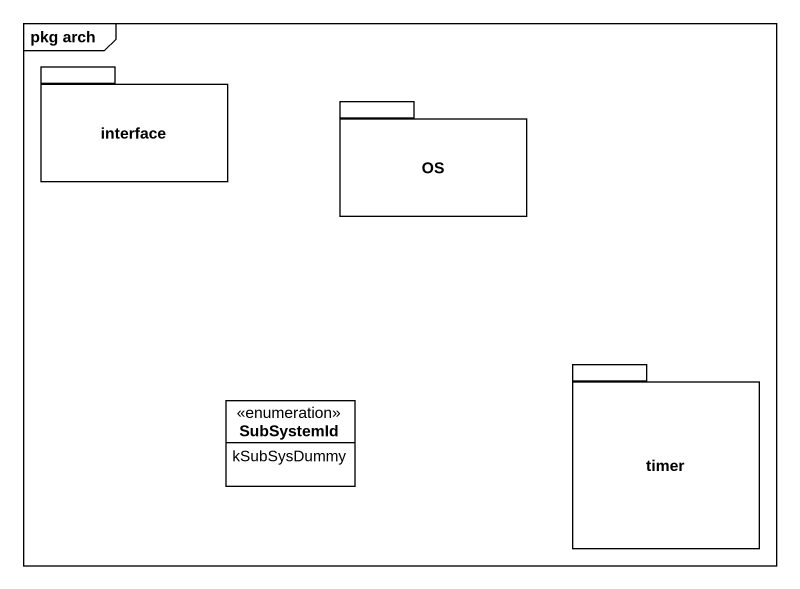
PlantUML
@startuml
mainframe pkg arch
hide circle
hide empty members
package "interface" as interface_ {
}
package OS {
}
enum SubSystemId {
  kSubSysDummy
}
package timer {
}
@enduml
